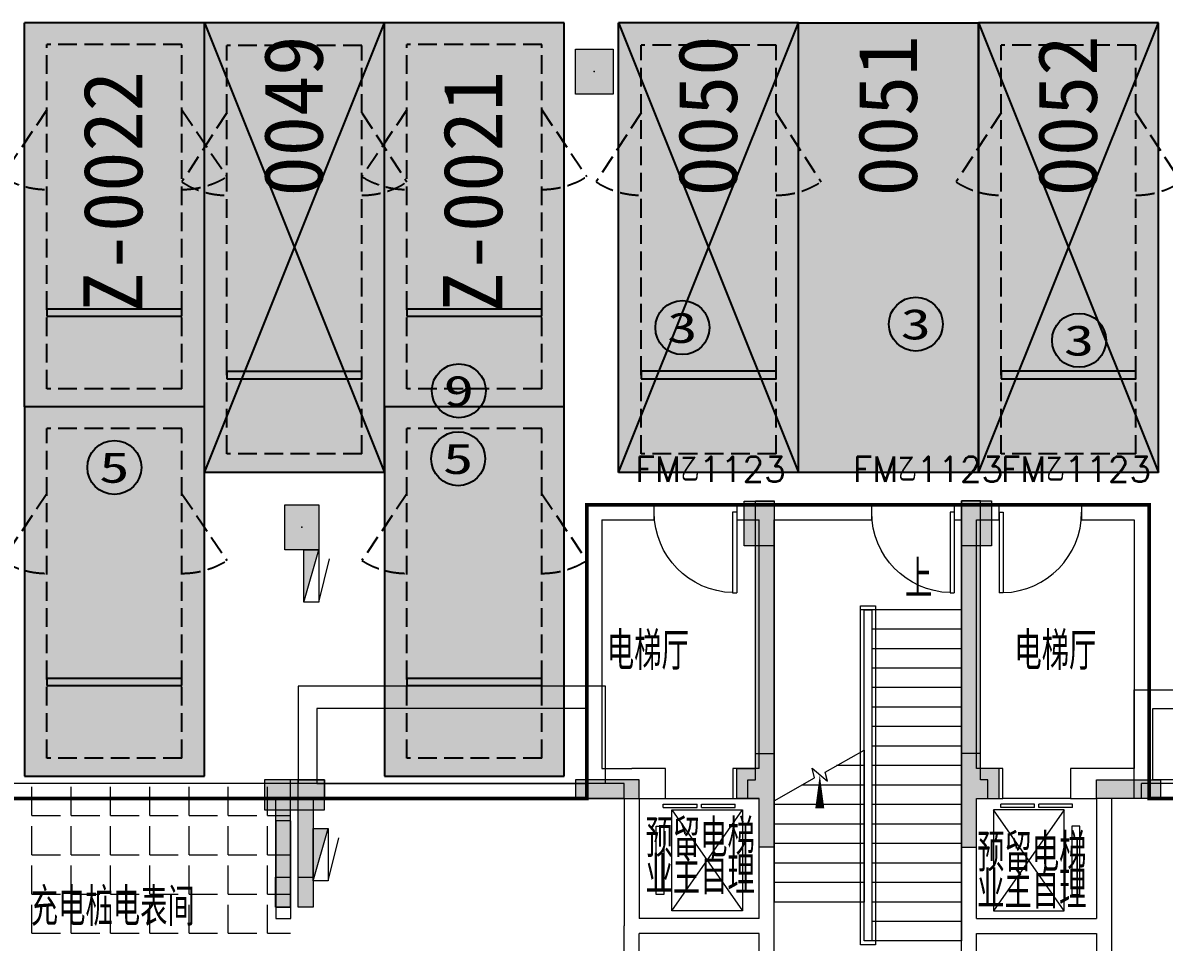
# Model space of a CAD drawing. Extents: x -264757 to 1033689, y 4049843 to 4347093.
# Drawn here: x -7661 to 7561, y 4284241 to 4296508 of the extents above; entities that cross this region are included whole.
import ezdxf
from ezdxf.enums import TextEntityAlignment as Align

# ---------------------------------------------------------------- set-up
doc = ezdxf.new("R2010")
doc.units = 0
doc.header["$LTSCALE"] = 1000
doc.header["$MEASUREMENT"] = 0
doc.linetypes.add('AX-01DK-PB01$1$A-001-车位参照B1$0$A-001-车位参照B1$0$A-001-车位参照B1$0$A-H4-001-基本图形$0$A-001-车位B1$0$DASH', pattern=[0.35, 0.25, -0.1])
doc.linetypes.add('DASH', pattern=[0.35, 0.25, -0.1])
for name, color, linetype in [('AX-01DK-PB01$0$A-2-Text', 8, 'Continuous'), ('不利因素1-紧邻消火栓', 7, 'Continuous'), ('不利因素3-紧邻房间出入口', 7, 'Continuous'), ('不利因素5-单面靠墙', 7, 'Continuous'), ('不可售车位', 255, 'Continuous'), ('大车位', 7, 'Continuous'), ('子母车位', 7, 'Continuous')]:
    doc.layers.add(name, color=color, linetype=linetype)
doc.layers.add('AX-01DK-PB01$0$AX-001DK-01-PB01-02$0$A-3-WinF(Text)', color=8, linetype='Continuous', plot=False)
doc.layers.add('无关图层', color=8, linetype='Continuous', lineweight=0)
doc.layers.add('车位归属楼栋范围线', color=7, linetype='Continuous', true_color=0x19e6c7)
doc.styles.add('AX-01DK-PB01$0$_TCH_DIM', font='SIMPLEX', dxfattribs={"bigfont": 'GBCBIG'})
doc.styles.add('AX-01DK-PB01$0$AX-001DK-01-PB01-02$0$_TCH_WINDOW', font='SIMPLEX', dxfattribs={"bigfont": 'GBCBIG'})
doc.styles.add('AX-01DK-PB01$0$Standard', font='gbenor.shx', dxfattribs={"bigfont": 'gbcbig.shx'})
doc.styles.add('AX-01DK-PB01$1$AX-001DK-01-PB01-02$0$Standard', font='gbenor.shx', dxfattribs={"bigfont": 'gbcbig.shx'})
doc.styles.add('AX-ACK-BIANH1$0$黑体', font='simhei.ttf')
doc.styles.add('SX-ACK-PB01-WNC-ALL$0$黑体', font='simhei.ttf')
doc.styles.add('黑体', font='simhei.ttf')

# ---------------------------------------------------------------- blocks, each defined once
blk = doc.blocks.new('SX-ACK-PB01-WNC-ALL$0$20200722.21182536')
at = {"layer": '不利因素3-紧邻房间出入口', "true_color": 0xe4d218}
h = blk.add_hatch(color=52, dxfattribs=at)
h.dxf.hatch_style = 1
edge = h.paths.add_edge_path()
edge.add_arc((360, 360), 360, 0, 360)
at = {"layer": '不利因素3-紧邻房间出入口'}
blk.add_circle((360, 360), 360, dxfattribs=at)
at = {"layer": '不利因素3-紧邻房间出入口', "style": 'SX-ACK-PB01-WNC-ALL$0$黑体', "width": 1.390625}
blk.add_text('3', height=407, dxfattribs=at).set_placement((156, 156), (564, 156), align=Align.FIT)
blk = doc.blocks.new('SX-ACK-PB01-WNC-ALL$0$20200722.21183209')
at = {"layer": '不利因素5-单面靠墙', "true_color": 0x6d711d}
h = blk.add_hatch(color=66, dxfattribs=at)
h.dxf.hatch_style = 1
edge = h.paths.add_edge_path()
edge.add_arc((360, 360), 360, 0, 360)
at = {"layer": '不利因素5-单面靠墙'}
blk.add_circle((360, 360), 360, dxfattribs=at)
at = {"layer": '不利因素5-单面靠墙', "style": 'SX-ACK-PB01-WNC-ALL$0$黑体', "width": 1.390625}
blk.add_text('5', height=407, dxfattribs=at).set_placement((156, 156), (564, 156), align=Align.FIT)
blk = doc.blocks.new('20200722.21175556')
at = {"layer": '不利因素1-紧邻消火栓', "true_color": 0x3c6a45}
h = blk.add_hatch(color=97, dxfattribs=at)
h.dxf.hatch_style = 1
edge = h.paths.add_edge_path()
edge.add_arc((360, 360), 360, 0, 360)
at = {"layer": '不利因素1-紧邻消火栓'}
blk.add_circle((360, 360), 360, dxfattribs=at)
at = {"layer": '不利因素1-紧邻消火栓', "style": '黑体', "width": 1.390625}
blk.add_text('9', height=407, dxfattribs=at).set_placement((156, 156), (564, 156), align=Align.FIT)
blk = doc.blocks.new('sadfsadfasf')
at = {"layer": '不可售车位', "true_color": 0x757b8a}
h = blk.add_hatch(color=8, dxfattribs=at)
h.dxf.hatch_style = 1
h.paths.add_polyline_path([(2400, 6000), (2400, 0), (0, 0), (0, 6000)])
at = {"layer": '不可售车位', "color": 8, "true_color": 0x757b8a}
blk.add_lwpolyline([(2400, 6000), (2400, 0), (0, 0), (0, 6000)], close=True, dxfattribs=at)
blk = doc.blocks.new('SX-CK-PB001-WNC$1$20211103.13313578')
at = {"layer": '无关图层'}
h = blk.add_hatch(color=256, dxfattribs=at)
h.dxf.hatch_style = 1
h.paths.add_polyline_path([(0, 600), (450, 600), (450, 0), (0, 0)])
blk.add_lwpolyline([(0, 600), (450, 600), (450, 0), (0, 0)], close=True, dxfattribs=at)
blk.add_point((225, 300), dxfattribs=at)
blk = doc.blocks.new('AX-01DK-PB01$0$AX-001DK-01-PP01$0$AX-001DK-01-PP01$0$$DORLIB2D$00000127')
at = {"layer": '无关图层'}
for points in [[(-0.533, 0.795), (-0.533, 0.69)], [(-0.033, 0.795), (-0.533, 0.795)], [(-0.033, 0.69), (-0.533, 0.69)], [(-0.033, 0.795), (-0.033, 0.69)], [(0.533, 0.795), (0.033, 0.795)], [(0.033, 0.795), (0.033, 0.69)], [(0.533, 0.69), (0.033, 0.69)], [(0.533, 0.795), (0.533, 0.69)], [(0.5, 0.5), (-0.5, 0.5)]]:
    blk.add_lwpolyline(points, dxfattribs=at)
blk = doc.blocks.new('AX-01DK-PB01$0$$DorLib2D$00000001')
at = {"layer": '无关图层'}
for p, q in [((0.45, 0.975), (0.5, 0.975)), ((0.45, 0), (0.45, 0.975)), ((0.5, 0), (0.5, 0.975)), ((0.5, 0), (0.45, 0))]:
    blk.add_line(p, q, dxfattribs=at)
at = {"layer": '无关图层', "lineweight": 13}
blk.add_arc((0.475, 0), 0.975, 91.4693, 180, dxfattribs=at)
blk = doc.blocks.new('PX-03CK-XHS$1$$TWTSYS$00000508')
at = {"layer": '无关图层'}
for p, q in [((-0.5, 0.5), (0.324, 1.224)), ((-0.5, 0.5), (-0.5, -0.5)), ((-0.5, -0.5), (0.5, 0.5)), ((0.5, 0.5), (-0.5, 0.5)), ((0.5, -0.5), (0.5, 0.5)), ((-0.5, -0.5), (0.5, -0.5))]:
    blk.add_line(p, q, dxfattribs=at)
blk.add_solid([(0.5, -0.5), (0.5, 0.5), (-0.5, -0.5)], dxfattribs=at)
blk = doc.blocks.new('A$C741380cb')
at = {"layer": '子母车位', "true_color": 0x0617f9}
h = blk.add_hatch(color=5, dxfattribs=at)
h.dxf.hatch_style = 1
h.paths.add_polyline_path([(2400, 0), (2400, -10400), (0, -10400), (0, 0)])
blk = doc.blocks.new('*E163')
at = {"layer": '子母车位', "rotation": 179.9996583709065}
blk.add_blockref('A$C741380cb', (332418, -488671), dxfattribs=at)
blk = doc.blocks.new('*E164')
at = {"layer": '子母车位', "rotation": 179.9996583709065}
blk.add_blockref('A$C741380cb', (332418, -488671), dxfattribs=at)

msp = doc.modelspace()

# ---------------------------------------------------------------- hatches: boundary and pattern name
at = {"layer": '大车位', "true_color": 0xe806f9}
h = msp.add_hatch(color=6, dxfattribs=at)
h.dxf.hatch_style = 1
h.paths.add_polyline_path([(-2839.5, 4296506.9), (-2839.5, 4290506.9), (-5239.5, 4290506.9), (-5239.5, 4296506.9)])
h = msp.add_hatch(color=6, dxfattribs=at)
h.dxf.hatch_style = 1
h.paths.add_polyline_path([(2685.4, 4296508), (2685.4, 4290508), (285.4, 4290508), (285.4, 4296508)])
h = msp.add_hatch(color=6, dxfattribs=at)
h.dxf.hatch_style = 1
h.paths.add_polyline_path([(7485.4, 4296508), (7485.4, 4290508), (5085.4, 4290508), (5085.4, 4296508)])
at = {"layer": '无关图层'}
h = msp.add_hatch(color=256, dxfattribs=at)
h.dxf.hatch_style = 1
h.paths.add_polyline_path([(-289.6, 4296158), (210.4, 4296158), (210.4, 4295558), (-289.6, 4295558)])
for points in [[(1960.4, 4290127.2), (2359.4, 4290127.2), (2359.4, 4289527.2), (1960.4, 4289527.2)], [(4860, 4290127.9), (5259, 4290127.9), (5259, 4289527.9), (4860, 4289527.9)], [(1861.1, 4286558.4), (2110.2, 4286557), (2110.2, 4286758.4), (2361.1, 4286758.4), (2361.1, 4285508), (2160.4, 4285508), (2160.4, 4286157.9), (1861.1, 4286158.4)], [(5359.5, 4286558.4), (5110.4, 4286557), (5110.4, 4286758.4), (4859.5, 4286758.4), (4859.5, 4285508), (5060.2, 4285508), (5060.2, 4286157.9), (5359.5, 4286158.4)], [(-3639.6, 4286408), (-4439.6, 4286408), (-4439.6, 4286008), (-3639.6, 4286008)], [(560.6, 4286156.9), (560.6, 4286406.9), (-289.4, 4286406.9), (-289.4, 4286156.9)], [(6660.6, 4286156.9), (6660.6, 4286406.9), (7510.6, 4286406.9), (7510.6, 4286156.9)], [(-4089.4, 4285108), (-4089.8, 4284708), (-4290, 4284708.1), (-4289.6, 4285108.1)], [(-3789.4, 4285108), (-3789.8, 4284708), (-3990, 4284708.1), (-3989.6, 4285108.1)]]:
    msp.add_hatch(color=256, dxfattribs=at).paths.add_polyline_path(points)
h = msp.add_hatch(color=256, dxfattribs=at)
h.dxf.hatch_style = 1
h.paths.add_polyline_path([(2009.8, 4286157.9), (2009.8, 4286407.9), (2108.9, 4286407.9), (2108.9, 4290127.9), (2358.9, 4290127.9), (2359.8, 4286407.9), (2359.8, 4285507.9), (2159.8, 4285507.9), (2159.8, 4286157.9)])
h = msp.add_hatch(color=256, dxfattribs=at)
h.dxf.hatch_style = 1
h.paths.add_polyline_path([(5208.7, 4286157.9), (5208.7, 4286407.9), (5109.6, 4286407.9), (5109.6, 4290127.9), (4859.6, 4290127.9), (4858.7, 4286407.9), (4858.7, 4285507.9), (5058.7, 4285507.9), (5058.7, 4286157.9)])
h = msp.add_hatch(color=256, dxfattribs=at)
h.dxf.hatch_style = 1
h.paths.add_polyline_path([(-4439.6, 4286408), (-4439.6, 4286158), (-4289.8, 4286158), (-4289.8, 4284708), (-4089.8, 4284708), (-4089.8, 4286408)])
h = msp.add_hatch(color=256, dxfattribs=at)
h.dxf.hatch_style = 1
h.paths.add_polyline_path([(-3639.6, 4286408), (-3639.6, 4286158), (-3789.8, 4286158), (-3789.8, 4284708), (-3989.8, 4284708), (-3989.8, 4286408)])

# ---------------------------------------------------------------- linework, layer by layer
at = {"layer": '大车位', "color": 83}
for p, q in [((-5239.5, 4290506.9, 0), (-5239.5, 4296506.9, 0)), ((-2839.5, 4296506.9, 0), (-5239.5, 4296506.9, 0)), ((-2839.5, 4290506.9, 0), (-2839.5, 4296506.9, 0)), ((285.4, 4290508, 0), (285.4, 4296508, 0)), ((2685.4, 4296508, 0), (285.4, 4296508, 0)), ((2685.4, 4290508, 0), (2685.4, 4296508, 0)), ((5085.4, 4290508, 0), (5085.4, 4296508, 0)), ((7485.4, 4296508, 0), (5085.4, 4296508, 0)), ((7485.4, 4290508, 0), (7485.4, 4296508, 0)), ((-2839.5, 4290506.9, 0), (-5239.5, 4290506.9, 0)), ((2685.4, 4290508, 0), (285.4, 4290508, 0)), ((7485.4, 4290508, 0), (5085.4, 4290508, 0))]:
    msp.add_line(p, q, dxfattribs=at)
at = {"layer": '大车位', "color": 8, "linetype": 'AX-01DK-PB01$1$A-001-车位参照B1$0$A-001-车位参照B1$0$A-001-车位参照B1$0$A-H4-001-基本图形$0$A-001-车位B1$0$DASH'}
for p, q in [((-3139.5, 4296206.9, 0), (-4939.5, 4296206.9, 0)), ((-4939.5, 4290756.9, 0), (-4939.5, 4296206.9, 0)), ((-3139.5, 4290756.9, 0), (-3139.5, 4296206.9, 0)), ((2385.4, 4296208, 0), (585.4, 4296208, 0)), ((585.4, 4290758, 0), (585.4, 4296208, 0)), ((2385.4, 4290758, 0), (2385.4, 4296208, 0)), ((7185.4, 4296208, 0), (5385.4, 4296208, 0)), ((5385.4, 4290758, 0), (5385.4, 4296208, 0)), ((7185.4, 4290758, 0), (7185.4, 4296208, 0)), ((-3139.5, 4290756.9, 0), (-4939.5, 4290756.9, 0)), ((2385.4, 4290758, 0), (585.4, 4290758, 0)), ((7185.4, 4290758, 0), (5385.4, 4290758, 0))]:
    msp.add_line(p, q, dxfattribs=at)
at = {"layer": '大车位', "color": 83, "elevation": 0}
for points in [[(-5239.5, 4296506.9), (-2839.5, 4290506.9)], [(-5239.5, 4290506.9), (-2839.5, 4296506.9)], [(285.4, 4296508), (2685.4, 4290508)], [(285.4, 4290508), (2685.4, 4296508)], [(5085.4, 4296508), (7485.4, 4290508)], [(5085.4, 4290508), (7485.4, 4296508)]]:
    msp.add_lwpolyline(points, dxfattribs=at)
at = {"layer": '大车位', "linetype": 'AX-01DK-PB01$1$A-001-车位参照B1$0$A-001-车位参照B1$0$A-001-车位参照B1$0$A-H4-001-基本图形$0$A-001-车位B1$0$DASH', "elevation": 0}
for points in [[(-4939.5, 4295306.9), (-5539.5, 4294385)], [(-3139.5, 4295306.9), (-2539.5, 4294385)], [(585.4, 4295308), (-14.6, 4294386.1)], [(2385.4, 4295308), (2985.4, 4294386.1)], [(5385.4, 4295308), (4785.4, 4294386.1)], [(7185.4, 4295308), (7785.4, 4294386.1)]]:
    msp.add_lwpolyline(points, dxfattribs=at)
at = {"layer": '大车位', "elevation": 0}
for points in [[(-4939.5, 4291756.9), (-3139.5, 4291756.9), (-3139.5, 4291856.9), (-4939.5, 4291856.9)], [(585.4, 4291758), (2385.4, 4291758), (2385.4, 4291858), (585.4, 4291858)], [(5385.4, 4291758), (7185.4, 4291758), (7185.4, 4291858), (5385.4, 4291858)]]:
    msp.add_lwpolyline(points, close=True, dxfattribs=at)
at = {"layer": '大车位', "linetype": 'AX-01DK-PB01$1$A-001-车位参照B1$0$A-001-车位参照B1$0$A-001-车位参照B1$0$A-H4-001-基本图形$0$A-001-车位B1$0$DASH'}
for centre, start, end in [((-4939.5, 4295306.9, 0), 236.94427, 270), ((-3139.5, 4295306.9, 0), 270, 303.05573), ((585.4, 4295308, 0), 236.94427, 270), ((2385.4, 4295308, 0), 270, 303.05573), ((5385.4, 4295308, 0), 236.94427, 270), ((7185.4, 4295308, 0), 270, 303.05573)]:
    msp.add_arc(centre, 1100, start, end, dxfattribs=at)
at = {"layer": '子母车位', "color": 83}
for p, q in [((-7639.4, 4291384.6, 0), (-7639.4, 4296506.9, 0)), ((-5239.4, 4296506.9, 0), (-7639.4, 4296506.9, 0)), ((-5239.4, 4291384.6, 0), (-5239.4, 4296506.9, 0)), ((-2839.4, 4291384.6, 0), (-2839.4, 4296506.9, 0)), ((-439.4, 4296506.9, 0), (-2839.4, 4296506.9, 0)), ((-439.4, 4291384.6, 0), (-439.4, 4296506.9, 0)), ((-5239.4, 4291384.6, 0), (-7639.4, 4291384.6, 0)), ((-5239.4, 4291384.6, 0), (-7639.4, 4291384.6, 0)), ((-7639.4, 4291384.6, 0), (-7639.4, 4286455.6, 0)), ((-5239.4, 4286455.7, 0), (-5239.4, 4291384.6, 0)), ((-439.4, 4291384.6, 0), (-2839.4, 4291384.6, 0)), ((-439.4, 4291384.6, 0), (-2839.4, 4291384.6, 0)), ((-2839.4, 4291384.6, 0), (-2839.4, 4286455.6, 0)), ((-439.4, 4286455.7, 0), (-439.4, 4291384.6, 0)), ((-7639.4, 4286455.6, 0), (-5239.4, 4286455.7, 0)), ((-2839.4, 4286455.6, 0), (-439.4, 4286455.7, 0))]:
    msp.add_line(p, q, dxfattribs=at)
at = {"layer": '子母车位', "color": 8, "linetype": 'AX-01DK-PB01$1$A-001-车位参照B1$0$A-001-车位参照B1$0$A-001-车位参照B1$0$A-H4-001-基本图形$0$A-001-车位B1$0$DASH'}
for p, q in [((-5539.4, 4296217, 0), (-7339.4, 4296217, 0)), ((-7339.4, 4291626.2, 0), (-7339.4, 4296217, 0)), ((-5539.4, 4291626.2, 0), (-5539.4, 4296217, 0)), ((-739.4, 4296217, 0), (-2539.4, 4296217, 0)), ((-2539.4, 4291626.2, 0), (-2539.4, 4296217, 0)), ((-739.4, 4291626.2, 0), (-739.4, 4296217, 0)), ((-5539.4, 4291626.2, 0), (-7339.4, 4291626.2, 0)), ((-739.4, 4291626.2, 0), (-2539.4, 4291626.2, 0)), ((-5539.4, 4291094.7), (-7339.4, 4291094.7)), ((-7339.4, 4286697.3, 0), (-7339.4, 4291094.7)), ((-5539.4, 4286697.3, 0), (-5539.4, 4291094.7)), ((-739.4, 4291094.7), (-2539.4, 4291094.7)), ((-2539.4, 4286697.3, 0), (-2539.4, 4291094.7)), ((-739.4, 4286697.3, 0), (-739.4, 4291094.7)), ((-5539.4, 4286697.3, 0), (-7339.4, 4286697.3, 0)), ((-739.4, 4286697.3, 0), (-2539.4, 4286697.3, 0))]:
    msp.add_line(p, q, dxfattribs=at)
at = {"layer": '子母车位', "linetype": 'AX-01DK-PB01$1$A-001-车位参照B1$0$A-001-车位参照B1$0$A-001-车位参照B1$0$A-H4-001-基本图形$0$A-001-车位B1$0$DASH'}
for p, q in [((-7339.4, 4295347.2, 0), (-7939.4, 4294456.1, 0)), ((-5539.4, 4295347.2, 0), (-4939.4, 4294456.1, 0)), ((-2539.4, 4295347.2, 0), (-3139.4, 4294456.1, 0)), ((-739.4, 4295347.2, 0), (-139.4, 4294456.1, 0)), ((-7339.4, 4290224.9, 0), (-7939.4, 4289333.8, 0)), ((-5539.4, 4290224.9, 0), (-4939.4, 4289333.8, 0)), ((-2539.4, 4290224.9, 0), (-3139.4, 4289333.8, 0)), ((-739.4, 4290224.9, 0), (-139.4, 4289333.8, 0))]:
    msp.add_line(p, q, dxfattribs=at)
at = {"layer": '子母车位'}
for p, q in [((-5539.4, 4292689.4, 0), (-7339.4, 4292689.4, 0)), ((-7339.4, 4292689.4, 0), (-7339.4, 4292592.7, 0)), ((-5539.4, 4292592.7, 0), (-5539.4, 4292689.4, 0)), ((-739.4, 4292689.4, 0), (-2539.4, 4292689.4, 0)), ((-2539.4, 4292689.4, 0), (-2539.4, 4292592.7, 0)), ((-739.4, 4292592.7, 0), (-739.4, 4292689.4, 0)), ((-7339.4, 4292592.7, 0), (-5539.4, 4292592.7, 0)), ((-2539.4, 4292592.7, 0), (-739.4, 4292592.7, 0)), ((-5539.4, 4287760.4, 0), (-7339.4, 4287760.4, 0)), ((-7339.4, 4287760.4, 0), (-7339.4, 4287663.7, 0)), ((-5539.4, 4287663.7, 0), (-5539.4, 4287760.4, 0)), ((-739.4, 4287760.4, 0), (-2539.4, 4287760.4, 0)), ((-2539.4, 4287760.4, 0), (-2539.4, 4287663.7, 0)), ((-739.4, 4287663.7, 0), (-739.4, 4287760.4, 0)), ((-7339.4, 4287663.7, 0), (-5539.4, 4287663.7, 0)), ((-2539.4, 4287663.7, 0), (-739.4, 4287663.7, 0))]:
    msp.add_line(p, q, dxfattribs=at)
at = {"layer": '子母车位', "linetype": 'AX-01DK-PB01$1$A-001-车位参照B1$0$A-001-车位参照B1$0$A-001-车位参照B1$0$A-H4-001-基本图形$0$A-001-车位B1$0$DASH'}
for centre, start_param, end_param in [((-7339.4, 4295347.2, 0), 4.1354517, 4.712383), ((-5539.4, 4295347.2, 0), 4.712383, 5.2893144), ((-2539.4, 4295347.2, 0), 4.1354517, 4.712383), ((-739.4, 4295347.2, 0), 4.712383, 5.2893144), ((-7339.4, 4290224.9), 4.1354517, 4.712383), ((-5539.4, 4290224.9), 4.712383, 5.2893144), ((-2539.4, 4290224.9), 4.1354517, 4.712383), ((-739.4, 4290224.9), 4.712383, 5.2893144)]:
    msp.add_ellipse(centre, major_axis=(1100, 0), ratio=0.9664691, start_param=start_param, end_param=end_param, dxfattribs=at)
at = {"layer": '无关图层'}
for p, q in [((-139.6, 4290077), (-139.6, 4286157)), ((760.4, 4290077), (-139.6, 4290077)), ((760.4, 4289877), (760.4, 4290077)), ((2260.4, 4290077), (1860.4, 4290077)), ((1860.4, 4290077), (1860.4, 4289877)), ((3660.4, 4290077), (2260.4, 4290077)), ((3660.4, 4289877), (3660.4, 4290077)), ((4960.4, 4290077), (4760.4, 4290077)), ((4760.4, 4290077), (4760.4, 4289877)), ((5360.4, 4290077), (4960.4, 4290077)), ((5360.4, 4289877), (5360.4, 4290077)), ((7360.8, 4290077), (6460.4, 4290077)), ((6460.4, 4290077), (6460.4, 4289877)), ((7360.8, 4290077), (7360.8, 4286157)), ((60.4, 4289877), (60.4, 4286557)), ((60.4, 4289877), (760.4, 4289877)), ((1860.4, 4289877), (2160.4, 4289877)), ((2160.4, 4286557), (2160.4, 4289877)), ((2360.4, 4289877), (3660.4, 4289877)), ((2360.4, 4286257), (2360.4, 4289877)), ((4760.4, 4289877), (4860.4, 4289877)), ((4860.4, 4286257), (4860.4, 4289877)), ((5060.4, 4289877), (5360.4, 4289877)), ((5060.4, 4286557), (5060.4, 4289877)), ((6460.4, 4289877), (7160.8, 4289877)), ((7160.8, 4289877), (7160.8, 4286557)), ((3660.4, 4288677), (3660.4, 4284257)), ((3660.4, 4288677), (3660.4, 4284257)), ((4860.4, 4288677), (3660.4, 4288677)), ((4860.4, 4288677), (4860.4, 4284257)), ((4860.4, 4288417), (3660.4, 4288417)), ((4860.4, 4288157), (3660.4, 4288157)), ((4860.4, 4287897), (3660.4, 4287897)), ((4860.4, 4287637), (3660.4, 4287637)), ((4860.4, 4287377), (3660.4, 4287377)), ((4860.4, 4287117), (3660.4, 4287117)), ((3660.4, 4286967), (3660.4, 4284257)), ((4860.4, 4286857), (3660.4, 4286857)), ((3038.7, 4286511.1), (3560.4, 4286805)), ((3560.4, 4286805), (3560.4, 4284777)), ((60.4, 4286557), (460.4, 4286557)), ((910.4, 4286557), (460.4, 4286557)), ((910.4, 4286157), (910.4, 4286557)), ((2160.4, 4286557), (1810.4, 4286557)), ((1810.4, 4286557), (1810.4, 4286157)), ((2899.5, 4286432.7), (2865.9, 4286563.4)), ((2865.9, 4286563.4), (3070.2, 4286388.4)), ((3560.4, 4286597), (3191.2, 4286597)), ((4860.4, 4286597), (3660.4, 4286597)), ((5410.4, 4286557), (5060.4, 4286557)), ((5410.4, 4286157), (5410.4, 4286557)), ((6760.8, 4286557), (6310.4, 4286557)), ((6310.4, 4286557), (6310.4, 4286157)), ((7160.8, 4286557), (6760.8, 4286557)), ((2360.4, 4286129), (2899.5, 4286432.7)), ((3070.2, 4286388.4), (3038.7, 4286511.1)), ((360.8, 4286358.1), (-8439.2, 4286358.1)), ((-7539.9, 4285931), (-7539.9, 4286312)), ((-7016, 4285931), (-7016, 4286312)), ((-6492.1, 4285931), (-6492.1, 4286312)), ((-5968.2, 4285931), (-5968.2, 4286312)), ((-5444.4, 4285931), (-5444.4, 4286312)), ((-4920.5, 4285931), (-4920.5, 4286312)), ((-4396.6, 4285931), (-4396.6, 4286312)), ((360.8, 4286158.1), (360.8, 4286358.1)), ((2360.4, 4284457), (2360.4, 4286257)), ((3560.4, 4286337), (2729.6, 4286337)), ((4860.4, 4286337), (3660.4, 4286337)), ((4860.4, 4284457), (4860.4, 4286257)), ((11232.8, 4286358.1), (7260.8, 4286358.1)), ((7260.8, 4286158.1), (7260.8, 4286358.1)), ((360.8, 4286158.1), (-8439.2, 4286158.1)), ((-139.6, 4286157), (360.4, 4286157)), ((360.4, 4286157), (360.4, 4284457)), ((560.4, 4286157), (560.4, 4284557)), ((560.4, 4286157), (910.4, 4286157)), ((1810.4, 4286157), (2160.4, 4286157)), ((2160.4, 4284557), (2160.4, 4286157)), ((2360.4, 4286129), (2360.4, 4284777)), ((3560.4, 4286077), (2360.4, 4286077)), ((4860.4, 4286077), (3660.4, 4286077)), ((5060.4, 4284557), (5060.4, 4286157)), ((5060.4, 4286157), (5410.4, 4286157)), ((6310.4, 4286157), (6660.8, 4286157)), ((6660.8, 4286157), (6660.8, 4284557)), ((6860.8, 4286157), (6860.8, 4284457)), ((7360.8, 4286157), (6860.8, 4286157)), ((11232.8, 4286158.1), (7260.8, 4286158.1)), ((-7539.9, 4285931), (-7158.9, 4285931)), ((-7016, 4285931), (-6635, 4285931)), ((-6492.1, 4285931), (-6111.1, 4285931)), ((-5968.2, 4285931), (-5587.2, 4285931)), ((-5444.4, 4285931), (-5063.4, 4285931)), ((-4920.5, 4285931), (-4539.5, 4285931)), ((-4396.6, 4285931), (-4089.8, 4285931)), ((3660.4, 4285991.9), (3660.4, 4284257)), ((-7539.9, 4285407.1), (-7539.9, 4285788.1)), ((-7016, 4285407.1), (-7016, 4285788.1)), ((-6492.1, 4285407.1), (-6492.1, 4285788.1)), ((-5968.2, 4285407.1), (-5968.2, 4285788.1)), ((-5444.4, 4285407.1), (-5444.4, 4285788.1)), ((-4920.5, 4285407.1), (-4920.5, 4285788.1)), ((-4396.6, 4285407.1), (-4396.6, 4285788.1)), ((-4288.5, 4285858), (-4288.5, 4284558)), ((-4088.5, 4285858), (-4288.5, 4285858)), ((-4088.5, 4284558), (-4088.5, 4285858)), ((3560.4, 4285817), (2360.4, 4285817)), ((4860.4, 4285817), (3660.4, 4285817)), ((3560.4, 4285557), (2360.4, 4285557)), ((4860.4, 4285557), (3660.4, 4285557)), ((-7539.9, 4285407.1), (-7158.9, 4285407.1)), ((-7016, 4285407.1), (-6635, 4285407.1)), ((-6492.1, 4285407.1), (-6111.1, 4285407.1)), ((-5968.2, 4285407.1), (-5587.2, 4285407.1)), ((-5444.4, 4285407.1), (-5063.4, 4285407.1)), ((-4920.5, 4285407.1), (-4539.5, 4285407.1)), ((-4396.6, 4285407.1), (-4089.8, 4285407.1)), ((3560.4, 4285297), (2360.4, 4285297)), ((4860.4, 4285297), (3660.4, 4285297)), ((-7539.9, 4284883.3), (-7539.9, 4285264.3)), ((-7016, 4284883.3), (-7016, 4285264.3)), ((-6492.1, 4284883.3), (-6492.1, 4285264.3)), ((-5968.2, 4284883.3), (-5968.2, 4285264.3)), ((-5444.4, 4284883.3), (-5444.4, 4285264.3)), ((-4920.5, 4284883.3), (-4920.5, 4285264.3)), ((-4396.6, 4284883.3), (-4396.6, 4285264.3)), ((3560.4, 4285037), (2360.4, 4285037)), ((4860.4, 4285037), (3660.4, 4285037)), ((-7539.9, 4284883.3), (-7158.9, 4284883.3)), ((-7016, 4284883.3), (-6635, 4284883.3)), ((-6492.1, 4284883.3), (-6111.1, 4284883.3)), ((-5968.2, 4284883.3), (-5587.2, 4284883.3)), ((-5444.4, 4284883.3), (-5063.4, 4284883.3)), ((-4920.5, 4284883.3), (-4539.5, 4284883.3)), ((-4396.6, 4284883.3), (-4089.8, 4284883.3)), ((-7539.9, 4284359.4), (-7539.9, 4284740.4)), ((-7016, 4284359.4), (-7016, 4284740.4)), ((-6492.1, 4284359.4), (-6492.1, 4284740.4)), ((-5968.2, 4284359.4), (-5968.2, 4284740.4)), ((-5444.4, 4284359.4), (-5444.4, 4284740.4)), ((-4920.5, 4284359.4), (-4920.5, 4284740.4)), ((-4396.6, 4284359.4), (-4396.6, 4284740.4)), ((3560.4, 4284777), (2360.4, 4284777)), ((4860.4, 4284777), (3660.4, 4284777)), ((-4288.5, 4284558), (-4088.5, 4284558)), ((2160.4, 4284557), (560.4, 4284557)), ((5060.4, 4284557), (6660.8, 4284557)), ((360.4, 4282507), (360.4, 4284457)), ((2360.4, 4282607), (2360.4, 4284457)), ((4860.4, 4284517), (3660.4, 4284517)), ((4860.4, 4282607), (4860.4, 4284457)), ((6860.8, 4284457), (6860.8, 4282607)), ((-7539.9, 4284359.4), (-7158.9, 4284359.4)), ((-7016, 4284359.4), (-6635, 4284359.4)), ((-6492.1, 4284359.4), (-6111.1, 4284359.4)), ((-5968.2, 4284359.4), (-5587.2, 4284359.4)), ((-5444.4, 4284359.4), (-5063.4, 4284359.4)), ((-4920.5, 4284359.4), (-4539.5, 4284359.4)), ((-4396.6, 4284359.4), (-4089.8, 4284359.4)), ((2160.4, 4284357), (560.4, 4284357)), ((560.4, 4282607), (560.4, 4284357)), ((2160.4, 4282607), (2160.4, 4284357)), ((4860.4, 4284257), (3660.4, 4284257)), ((5060.4, 4284357), (6660.8, 4284357)), ((5060.4, 4282607), (5060.4, 4284357)), ((6660.8, 4284357), (6660.8, 4282607))]:
    msp.add_line(p, q, dxfattribs=at)
for points in [[(-289.6, 4296158), (210.4, 4296158), (210.4, 4295558), (-289.6, 4295558)], [(1960.4, 4290127.2), (2359.4, 4290127.2), (2359.4, 4289527.2), (1960.4, 4289527.2)], [(2009.8, 4286157.9), (2009.8, 4286407.9), (2108.9, 4286407.9), (2108.9, 4290127.9), (2358.9, 4290127.9), (2359.8, 4286407.9), (2359.8, 4285507.9), (2159.8, 4285507.9), (2159.8, 4286157.9)], [(5208.7, 4286157.9), (5208.7, 4286407.9), (5109.6, 4286407.9), (5109.6, 4290127.9), (4859.6, 4290127.9), (4858.7, 4286407.9), (4858.7, 4285507.9), (5058.7, 4285507.9), (5058.7, 4286157.9)], [(4860, 4290127.9), (5259, 4290127.9), (5259, 4289527.9), (4860, 4289527.9)], [(3560.4, 4288677), (3660.4, 4288677), (3660.4, 4284257), (3560.4, 4284257)], [(7160, 4286158), (7160, 4287608), (15059.7, 4287608), (15059.7, 4286158)], [(-140.3, 4286356.9), (-140.3, 4287356.9), (-3740, 4287356.9), (-3740, 4286356.9)], [(7410, 4286408), (7410, 4287358), (14809.7, 4287358), (14809.7, 4286408)], [(1861.1, 4286558.4), (2110.2, 4286557), (2110.2, 4286758.4), (2361.1, 4286758.4), (2361.1, 4285508), (2160.4, 4285508), (2160.4, 4286157.9), (1861.1, 4286158.4)], [(5359.5, 4286558.4), (5110.4, 4286557), (5110.4, 4286758.4), (4859.5, 4286758.4), (4859.5, 4285508), (5060.2, 4285508), (5060.2, 4286157.9), (5359.5, 4286158.4)], [(-4439.6, 4286408), (-4439.6, 4286158), (-4289.8, 4286158), (-4289.8, 4284708), (-4089.8, 4284708), (-4089.8, 4286408)], [(-3639.6, 4286408), (-4439.6, 4286408), (-4439.6, 4286008), (-3639.6, 4286008)], [(-3639.6, 4286408), (-3639.6, 4286158), (-3789.8, 4286158), (-3789.8, 4284708), (-3989.8, 4284708), (-3989.8, 4286408)], [(560.6, 4286156.9), (560.6, 4286406.9), (-289.4, 4286406.9), (-289.4, 4286156.9)], [(6660.6, 4286156.9), (6660.6, 4286406.9), (7510.6, 4286406.9), (7510.6, 4286156.9)], [(995.4, 4286007), (1935.4, 4286007), (1935.4, 4284657), (995.4, 4284657)], [(6225.4, 4286007), (5285.4, 4286007), (5285.4, 4284657), (6225.4, 4284657)], [(785.4, 4285787), (890.4, 4285787), (890.4, 4284877), (785.4, 4284877)], [(6435.4, 4285787), (6330.4, 4285787), (6330.4, 4284877), (6435.4, 4284877)], [(-4089.4, 4285108), (-4089.8, 4284708), (-4290, 4284708.1), (-4289.6, 4285108.1)], [(-3789.4, 4285108), (-3789.8, 4284708), (-3990, 4284708.1), (-3989.6, 4285108.1)]]:
    msp.add_lwpolyline(points, close=True, dxfattribs=at)
msp.add_lwpolyline([(4260.4, 4288677, 0, 0, 0), (4269.7, 4283824.8, 0, 0, 0), (2968.1, 4283824.8, 0, 0, 0), (2968.1, 4286475.9, 0, 120, 0), (2968.1, 4286025.9, 0, 0, 0)], format="xyseb", dxfattribs=at)
for points in [[(3510.4, 4288727), (3710.4, 4288727), (3710.4, 4284207), (3510.4, 4284207), (3510.4, 4288727)], [(3710.4, 4288677), (3510.4, 4288677)], [(110.1, 4286356.9), (109.7, 4287656.9), (-3990, 4287656.9), (-3990, 4286356.9)], [(995.4, 4284657), (1935.4, 4286007)], [(995.4, 4286007), (1935.4, 4284657)], [(3660.4, 4285953.7), (3660.4, 4284257), (3560.4, 4284257), (3560.4, 4285953.7)], [(6225.4, 4284657), (5285.4, 4286007)], [(6225.4, 4286007), (5285.4, 4284657)]]:
    msp.add_lwpolyline(points, dxfattribs=at)
msp.add_point((-39.6, 4295858), dxfattribs=at)
at = {"layer": '车位归属楼栋范围线', "linetype": 'DASH', "ltscale": 5, "const_width": 50}
msp.add_lwpolyline([(-34192.1, 4290261.3), (-18959.6, 4290261.3), (-18959.6, 4286266.4), (-15937.9, 4286266.4), (-15937.9, 4290077), (-7939.2, 4290077), (-7939.2, 4286158.1), (-140.3, 4286158.1), (-139.6, 4290077), (7360.8, 4290077), (7360.8, 4286156.9), (10846.5, 4286156.9)], dxfattribs=at)

# ---------------------------------------------------------------- block references
at = {"layer": '不利因素1-紧邻消火栓'}
msp.add_blockref('20200722.21175556', (-2206, 4291238.1, 0), dxfattribs=at)
at = {"layer": '不利因素3-紧邻房间出入口'}
for p in [(775.1, 4292080.8, 0), (3888.8, 4292127.6, 0), (6066.1, 4291911.4, 0)]:
    msp.add_blockref('SX-ACK-PB01-WNC-ALL$0$20200722.21182536', p, dxfattribs=at)
at = {"layer": '不利因素5-单面靠墙'}
for p in [(-6800.4, 4290215, 0), (-2215.1, 4290331.8, 0)]:
    msp.add_blockref('SX-ACK-PB01-WNC-ALL$0$20200722.21183209', p, dxfattribs=at)
at = {"layer": '不可售车位'}
msp.add_blockref('sadfsadfasf', (2685.4, 4290506.9, 0), dxfattribs=at)
at = {"layer": '子母车位', "yscale": 0.9664691433954647, "rotation": 180.0003416290934}
for name, p in [('*E163', (324781.5, 3824223.4, 0)), ('*E164', (329581.5, 3824223.4, 0))]:
    msp.add_blockref(name, p, dxfattribs=at)
at = {"layer": '无关图层'}
ref = msp.add_blockref('AX-01DK-PB01$0$$DorLib2D$00000001', (1310.4, 4289977), dxfattribs=dict(at, xscale=1100, yscale=-1100, zscale=200, rotation=359.9999999999072))
ref.add_attrib('A', 'FM乙1123', (507.8, 4290381.9), dxfattribs={"layer": 'AX-01DK-PB01$0$AX-001DK-01-PB01-02$0$A-3-WinF(Text)', "height": 337.59, "style": 'AX-01DK-PB01$0$AX-001DK-01-PB01-02$0$_TCH_WINDOW'})
ref = msp.add_blockref('AX-01DK-PB01$0$$DorLib2D$00000001', (4210.4, 4289977), dxfattribs=dict(at, xscale=1100, yscale=-1100, zscale=200, rotation=359.9999999999605))
ref.add_attrib('A', 'FM乙1123', (3407.8, 4290381.9), dxfattribs={"layer": 'AX-01DK-PB01$0$AX-001DK-01-PB01-02$0$A-3-WinF(Text)', "height": 337.59, "style": 'AX-01DK-PB01$0$AX-001DK-01-PB01-02$0$_TCH_WINDOW'})
ref = msp.add_blockref('AX-01DK-PB01$0$$DorLib2D$00000001', (5910.4, 4289977), dxfattribs=dict(at, xscale=1100, yscale=1100, zscale=200, rotation=180))
ref.add_attrib('A', 'FM乙1123', (5380.7, 4290381.9), dxfattribs={"layer": 'AX-01DK-PB01$0$AX-001DK-01-PB01-02$0$A-3-WinF(Text)', "height": 337.59, "style": 'AX-01DK-PB01$0$AX-001DK-01-PB01-02$0$_TCH_WINDOW'})
msp.add_blockref('SX-CK-PB001-WNC$1$20211103.13313578', (-4164.6, 4289478), dxfattribs=at)
for name, p, xscale, yscale, zscale, rotation in [('PX-03CK-XHS$1$$TWTSYS$00000508', (-3814.6, 4289128), 700, -200, 700, 90), ('AX-01DK-PB01$0$AX-001DK-01-PP01$0$AX-001DK-01-PP01$0$$DORLIB2D$00000127', (1360.4, 4286357), -900, -400, 400, 359.999999999911), ('AX-01DK-PB01$0$AX-001DK-01-PP01$0$AX-001DK-01-PP01$0$$DORLIB2D$00000127', (5860.4, 4286357), -900, 400, 400, 180), ('PX-03CK-XHS$1$$TWTSYS$00000508', (-3689.8, 4285408), -700, 200, 700, 270)]:
    msp.add_blockref(name, p, dxfattribs=dict(at, xscale=xscale, yscale=yscale, zscale=zscale, rotation=rotation))

# ---------------------------------------------------------------- texts
at = {"layer": 'AX-01DK-PB01$0$A-2-Text', "color": 7, "style": 'AX-01DK-PB01$0$_TCH_DIM'}
msp.add_text('上', height=506.4, dxfattribs=at).set_placement((4103.7, 4288834.5))
at = {"layer": '无关图层', "style": 'AX-ACK-BIANH1$0$黑体'}
for s, p in [('0049', (-3660.5, 4294191.4, 0)), ('0050', (1864.5, 4294192.5)), ('0051', (4264.5, 4294192.5)), ('0052', (6664.5, 4294192.5)), ('Z-0022', (-6066.8, 4292645, 0)), ('Z-0021', (-1266.8, 4292645, 0))]:
    msp.add_text(s, height=788.61, rotation=90, dxfattribs=at).set_placement(p)
at = {"layer": '无关图层'}
for s, style, p in [('电梯厅', 'AX-01DK-PB01$0$Standard', (127.6, 4287873.7)), ('电梯厅', 'AX-01DK-PB01$0$Standard', (5563.4, 4287873.7)), ('预留电梯', 'AX-01DK-PB01$0$Standard', (643.5, 4285375.8)), ('预留电梯', 'AX-01DK-PB01$0$Standard', (5066.8, 4285183.5)), ('业主自理', 'AX-01DK-PB01$0$Standard', (643.5, 4284881.4)), ('业主自理', 'AX-01DK-PB01$0$Standard', (5066.8, 4284689.1)), ('充电桩电表间', 'AX-01DK-PB01$1$AX-001DK-01-PB01-02$0$Standard', (-7555.1, 4284458.4))]:
    msp.add_text(s, height=506.38, dxfattribs=dict(at, style=style)).set_placement(p)

doc.saveas('drawing.dxf')
